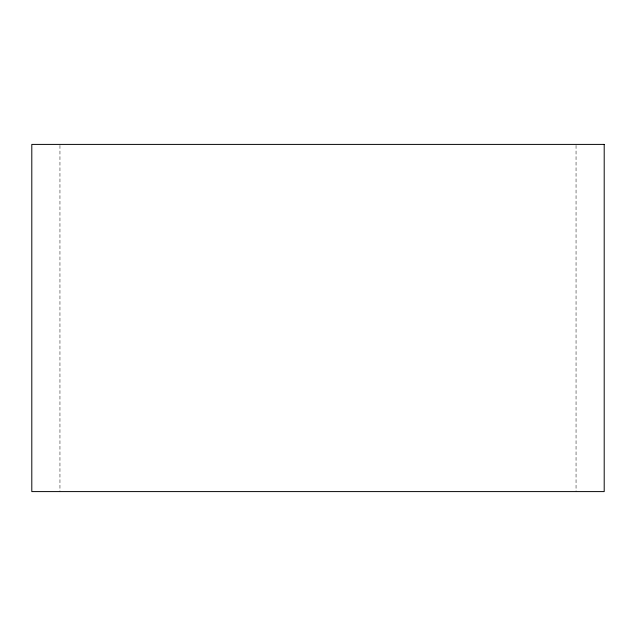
<?xml version="1.0" encoding="UTF-8"?>
<svg xmlns="http://www.w3.org/2000/svg" width="636" height="636" viewBox="0 0 636 636"><rect width="100%" height="100%" fill="white"/><g stroke="black" fill="none" stroke-linecap="round" stroke-linejoin="round"><path stroke-width="0.48" stroke-dasharray="3.18 2.39" d="M576.049 145.398L576.049 491.596M59.951 145.398L59.951 491.596"/><path stroke-width="0.95" d="M604.2 144.404L31.8 144.404L31.8 491.596L604.2 491.596L604.2 144.404"/></g></svg>
